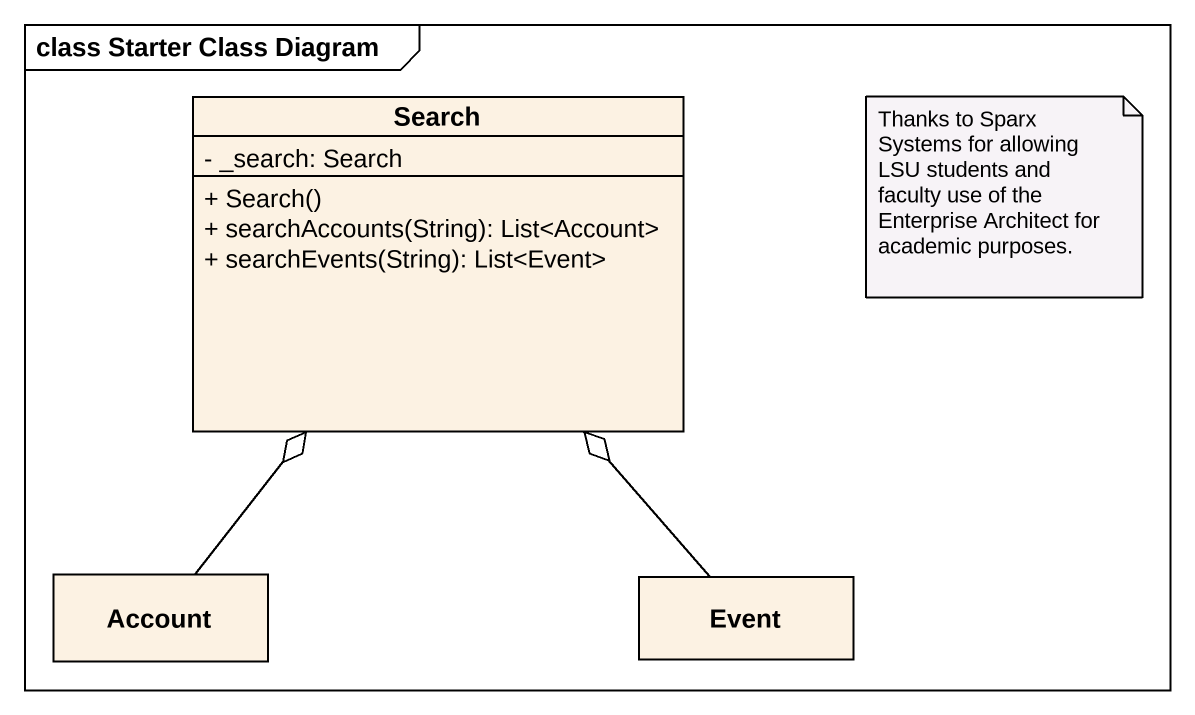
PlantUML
@startuml
mainframe class Starter Class Diagram
hide circle
hide empty members
skinparam classAttributeIconSize 0
class Search {
  - _search: Search
  + Search()
  + searchAccounts(String): List<Account>
  + searchEvents(String): List<Event>
}
class Account
class Event
Account -up-o Search
Event -up-o Search
note as N1
  Thanks to Sparx Systems for allowing LSU students and faculty use of the Enterprise Architect for academic purposes.
end note
@enduml
